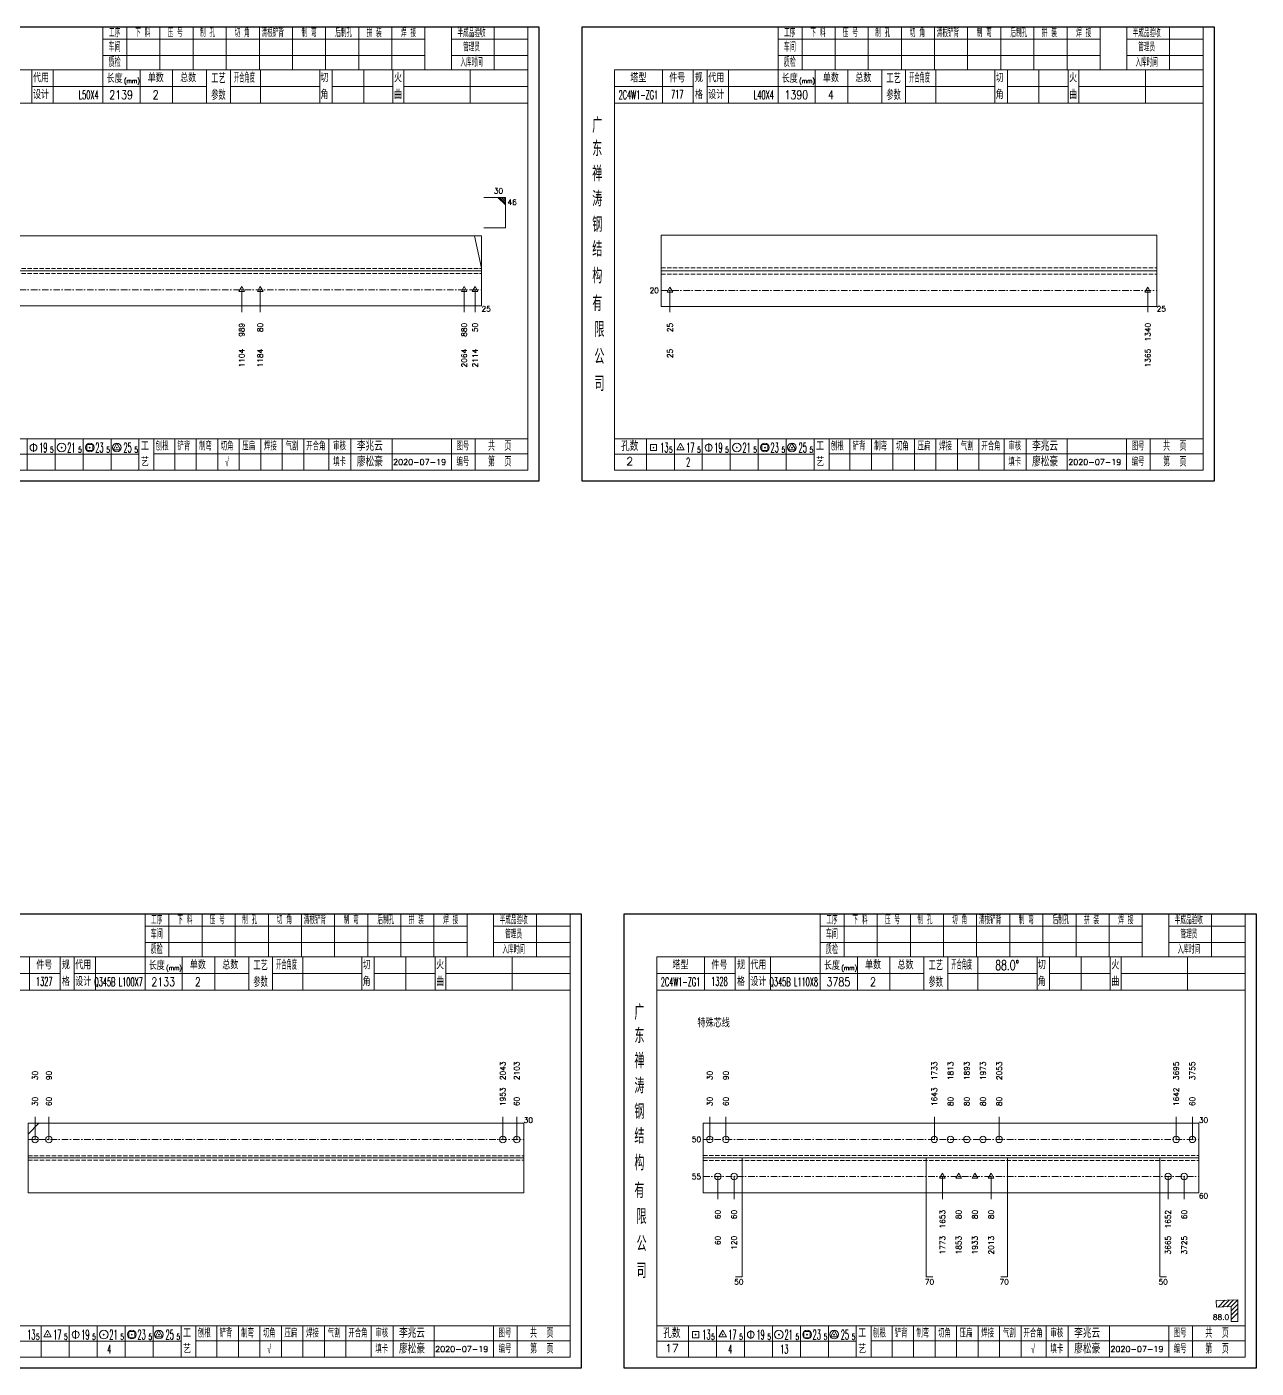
# Model space of a CAD drawing. Extents: x 154981 to 165753, y -86801 to -82885.
# Drawn here: x 160503 to 161072, y -83537 to -82917 of the extents above; entities that cross this region are included whole.
import ezdxf
from ezdxf.enums import TextEntityAlignment as Align

# ---------------------------------------------------------------- set-up
doc = ezdxf.new("R2010")
doc.units = 0
doc.header["$MEASUREMENT"] = 0
doc.linetypes.add('一点画线', pattern=[5.2, 3, -1, 0.2, -1])
doc.linetypes.add('虚线', pattern=[2.75, 2, -0.75])
doc.layers.get('0').update_dxf_attribs({"linetype": 'CONTINUOUS', "lineweight": 25})
for name, color, linetype, lineweight in [('1', 7, 'CONTINUOUS', 25), ('2', 7, 'CONTINUOUS', 25), ('4', 7, 'CONTINUOUS', 25), ('5', 7, 'CONTINUOUS', 25)]:
    doc.layers.add(name, color=color, linetype=linetype, lineweight=lineweight)
doc.styles.get("Standard").update_dxf_attribs({"font": 'simplex.shx', "width": 0.7, "height": 3, "bigfont": 'gbhzfs.shx'})

# ---------------------------------------------------------------- blocks, each defined once
blk = doc.blocks.new('孔17.5')
at = {"layer": '5', "color": 7, "linetype": 'Continuous', "lineweight": 13}
for p, q in [((0, 1), (-0.866, -0.5)), ((-0.1, -0.1), (0.1, 0.1)), ((0.1, -0.1), (-0.1, 0.1)), ((0.866, -0.5), (0, 1)), ((-0.866, -0.5), (0.866, -0.5))]:
    blk.add_line(p, q, dxfattribs=at)
blk = doc.blocks.new('孔21.5')
at = {"layer": '5', "color": 7, "linetype": 'Continuous', "lineweight": 13}
for p, q in [((-0.1, -0.1), (0.1, 0.1)), ((0.1, -0.1), (-0.1, 0.1))]:
    blk.add_line(p, q, dxfattribs=at)
blk.add_circle((0, 0), 1, dxfattribs=at)
blk = doc.blocks.new('CTJGK')
at = {"color": 6, "linetype": 'Continuous'}
for p, q in [((0, 209.97), (292.13, 209.97)), ((0, 0), (0, 209.97)), ((292.13, 209.97), (292.13, 0)), ((292.13, 0), (0, 0))]:
    blk.add_line(p, q, dxfattribs=at)

msp = doc.modelspace()

# ---------------------------------------------------------------- linework, layer by layer
at = {"color": 7, "linetype": 'Continuous', "lineweight": 13}
for p, q in [((160724.43666, -82995.52383), (160714.43666, -82995.52383)), ((160720.93666, -82995.52383), (160724.43666, -82999.02383)), ((160721.81166, -82995.52383), (160724.43666, -82998.14883)), ((160722.68666, -82995.52383), (160724.43666, -82997.27383)), ((160723.56166, -82995.52383), (160724.43666, -82996.39883)), ((160724.43666, -83009.52383), (160724.43666, -82995.52383)), ((160724.43666, -83009.52383), (160714.43666, -83009.52383)), ((160713.43666, -83028.22783), (160710.22306, -83013.32383)), ((160602.56731, -83038.22383), (160602.56731, -83048.52383)), ((160611.13692, -83038.22383), (160611.13692, -83048.52383)), ((160705.40265, -83038.22383), (160705.40265, -83048.52383)), ((160710.43666, -83038.22383), (160710.43666, -83048.52383)), ((160800.55771, -83038.52383), (160800.55771, -83048.52383)), ((161021.44562, -83038.52383), (161021.44562, -83048.52383)), ((160503.78666, -83428.41933), (160508.72805, -83423.44383)), ((160507.00931, -83430.94383), (160507.00931, -83420.49383)), ((160513.4546, -83430.94383), (160513.4546, -83420.49383)), ((160723.24873, -83430.94383), (160723.24873, -83420.49383)), ((160729.69402, -83430.94383), (160729.69402, -83420.49383)), ((160818.91666, -83430.90292), (160818.91666, -83420.49383)), ((160826.41666, -83430.90292), (160826.41666, -83420.49383)), ((160922.76003, -83430.90292), (160922.76003, -83420.49383)), ((160952.76003, -83430.90292), (160952.76003, -83420.49383)), ((161034.54666, -83430.90292), (161034.54666, -83420.49383)), ((161042.04666, -83430.90292), (161042.04666, -83420.49383)), ((160822.66666, -83448.08474), (160822.66666, -83458.49383)), ((160830.16666, -83448.08474), (160830.16666, -83458.49383)), ((160926.51003, -83448.08474), (160926.51003, -83458.49383)), ((160949.01003, -83448.08474), (160949.01003, -83458.49383)), ((161030.79666, -83448.08474), (161030.79666, -83458.49383)), ((161038.29666, -83448.08474), (161038.29666, -83458.49383))]:
    msp.add_line(p, q, dxfattribs=at)
at = {"color": 7, "linetype": 'Continuous', "lineweight": 18}
for p, q in [((160484.30666, -83013.32383), (160713.43666, -83013.32383)), ((160713.43666, -83013.32383), (160713.43666, -83045.72383)), ((160796.43666, -83013.02383), (160796.43666, -83046.02383)), ((160796.43666, -83013.02383), (161025.56666, -83013.02383)), ((161025.56666, -83013.02383), (161025.56666, -83046.02383)), ((160484.30666, -83029.52383), (160713.43666, -83029.52383)), ((160796.43666, -83029.52383), (161025.56666, -83029.52383)), ((160503.78666, -83423.44383), (160503.78666, -83455.54383)), ((160503.78666, -83423.44383), (160732.91666, -83423.44383)), ((160732.91666, -83423.44383), (160732.91666, -83455.54383)), ((160815.91666, -83423.40292), (160815.91666, -83455.58474)), ((160815.91666, -83423.40292), (161045.04666, -83423.40292)), ((161045.04666, -83423.40292), (161045.04666, -83455.58474)), ((160503.78666, -83439.49383), (160732.91666, -83439.49383)), ((160815.91666, -83439.49383), (161045.04666, -83439.49383))]:
    msp.add_line(p, q, dxfattribs=at)
at = {"color": 6, "linetype": '虚线', "lineweight": 18}
for p, q in [((160484.30666, -83028.32383), (160713.43666, -83028.32383)), ((160796.43666, -83028.02383), (161025.56666, -83028.02383)), ((160484.30666, -83030.72383), (160713.43666, -83030.72383)), ((160796.43666, -83031.02383), (161025.56666, -83031.02383)), ((160503.78666, -83438.44383), (160732.91666, -83438.44383)), ((160503.78666, -83440.54383), (160732.91666, -83440.54383)), ((160815.91666, -83438.40292), (161045.04666, -83438.40292)), ((160815.91666, -83440.58474), (161045.04666, -83440.58474))]:
    msp.add_line(p, q, dxfattribs=at)
at = {"color": 1, "linetype": '一点画线', "lineweight": 13}
for p, q in [((160484.30666, -83038.22383), (160713.43666, -83038.22383)), ((160796.43666, -83038.52383), (161025.56666, -83038.52383)), ((160503.78666, -83430.94383), (160732.91666, -83430.94383)), ((160815.91666, -83430.90292), (161045.04666, -83430.90292)), ((160815.91666, -83448.08474), (161045.04666, -83448.08474))]:
    msp.add_line(p, q, dxfattribs=at)
at = {"layer": '1', "color": 7, "linetype": 'Continuous', "lineweight": 18}
for p, q in [((160484.30666, -83045.72383), (160713.43666, -83045.72383)), ((160796.43666, -83046.02383), (161025.56666, -83046.02383)), ((160503.78666, -83455.54383), (160732.91666, -83455.54383)), ((160815.91666, -83455.58474), (161045.04666, -83455.58474))]:
    msp.add_line(p, q, dxfattribs=at)
at = {"layer": '2', "color": 7, "linetype": 'Continuous', "lineweight": 13}
for p, q in [((160833.91666, -83439.49383), (160833.91666, -83494.49383)), ((160919.01003, -83439.49383), (160919.01003, -83494.49383)), ((160956.51003, -83439.49383), (160956.51003, -83494.49383)), ((161027.04666, -83439.49383), (161027.04666, -83494.49383)), ((160833.91666, -83494.49383), (160830.91666, -83494.49383)), ((160919.01003, -83494.49383), (160922.01003, -83494.49383)), ((160956.51003, -83494.49383), (160953.51003, -83494.49383)), ((161027.04666, -83494.49383), (161030.04666, -83494.49383)), ((161063.04666, -83505.05283), (161053.05276, -83505.40183)), ((161053.05276, -83505.40183), (161053.15745, -83508.4)), ((161054.05032, -83508.36882), (161057.05032, -83505.26223)), ((161056.0491, -83508.29902), (161059.0491, -83505.19243)), ((161058.04788, -83508.22922), (161061.04788, -83505.12263)), ((161060.04666, -83508.15942), (161063.04666, -83505.05283)), ((161063.04666, -83515.05283), (161063.04666, -83505.05283)), ((161053.15745, -83508.4), (161060.04666, -83508.15942)), ((161060.04666, -83510.15942), (161063.04666, -83507.05283)), ((161060.04666, -83508.15942), (161060.04666, -83515.05283)), ((161060.04666, -83512.15942), (161063.04666, -83509.05283)), ((161060.04666, -83514.15942), (161063.04666, -83511.05283)), ((161060.04666, -83515.05283), (161063.04666, -83515.05283))]:
    msp.add_line(p, q, dxfattribs=at)
at = {"layer": '4', "color": 1, "linetype": 'Continuous', "lineweight": 18}
for p, q in [((160739.93666, -82916.69733), (160447.80666, -82916.69733)), ((160538.43666, -82916.69733), (160538.43666, -82936.53733)), ((160549.46666, -82916.69733), (160549.46666, -82936.55733)), ((160564.77666, -82916.69733), (160564.77666, -82936.55733)), ((160580.09666, -82916.69733), (160580.09666, -82936.55733)), ((160595.40666, -82916.69733), (160595.40666, -82936.55733)), ((160610.71666, -82916.69733), (160610.71666, -82936.55733)), ((160626.02666, -82916.69733), (160626.02666, -82936.55733)), ((160641.34666, -82916.69733), (160641.34666, -82936.55733)), ((160656.65666, -82916.69733), (160656.65666, -82936.55733)), ((160671.96666, -82916.69733), (160671.96666, -82936.55733)), ((160687.27666, -82916.69733), (160687.27666, -82936.53733)), ((160687.27666, -82916.69733), (160687.27666, -82936.55733)), ((160699.55666, -82916.69733), (160699.55666, -82936.55733)), ((160719.30666, -82916.69733), (160719.30666, -82936.55733)), ((160734.88666, -82916.69733), (160734.88666, -82936.55733)), ((160739.93666, -82946.49733), (160739.93666, -82916.69733)), ((160759.93666, -82916.69733), (160759.93666, -83126.66733)), ((161052.06666, -82916.69733), (160759.93666, -82916.69733)), ((160850.56666, -82916.69733), (160850.56666, -82936.53733)), ((160861.59666, -82916.69733), (160861.59666, -82936.55733)), ((160876.90666, -82916.69733), (160876.90666, -82936.55733)), ((160892.22666, -82916.69733), (160892.22666, -82936.55733)), ((160907.53666, -82916.69733), (160907.53666, -82936.55733)), ((160922.84666, -82916.69733), (160922.84666, -82936.55733)), ((160938.15666, -82916.69733), (160938.15666, -82936.55733)), ((160953.47666, -82916.69733), (160953.47666, -82936.55733)), ((160968.78666, -82916.69733), (160968.78666, -82936.55733)), ((160984.09666, -82916.69733), (160984.09666, -82936.55733)), ((160999.40666, -82916.69733), (160999.40666, -82936.53733)), ((160999.40666, -82916.69733), (160999.40666, -82936.55733)), ((161011.68666, -82916.69733), (161011.68666, -82936.55733)), ((161031.43666, -82916.69733), (161031.43666, -82936.55733)), ((161047.01666, -82916.69733), (161047.01666, -82936.55733)), ((161052.06666, -82946.49733), (161052.06666, -82916.69733)), ((160687.27666, -82922.42733), (160538.43666, -82922.42733)), ((160734.88666, -82922.42733), (160699.55666, -82922.42733)), ((160999.40666, -82922.42733), (160850.56666, -82922.42733)), ((161047.01666, -82922.42733), (161011.68666, -82922.42733)), ((160687.27666, -82929.90733), (160538.43666, -82929.90733)), ((160734.88666, -82929.90733), (160699.55666, -82929.90733)), ((160999.40666, -82929.90733), (160850.56666, -82929.90733)), ((161047.01666, -82929.90733), (161011.68666, -82929.90733)), ((160734.88666, -82936.55733), (160462.81666, -82936.55733)), ((160505.58666, -82951.96733), (160505.58666, -82936.55733)), ((160515.45666, -82936.55733), (160515.45666, -82951.96733)), ((160538.43666, -82936.53733), (160538.43666, -82951.96733)), ((160555.55666, -82936.55733), (160555.55666, -82951.96733)), ((160570.60666, -82936.55733), (160570.60666, -82951.96733)), ((160586.30666, -82936.55733), (160586.30666, -82951.96733)), ((160597.36666, -82936.55733), (160597.36666, -82951.96733)), ((160611.31666, -82936.55733), (160611.31666, -82951.96733)), ((160638.61666, -82936.55733), (160638.61666, -82951.96733)), ((160644.37666, -82936.55733), (160644.37666, -82951.96733)), ((160658.99666, -82936.55733), (160658.99666, -82951.96733)), ((160672.45666, -82936.55733), (160672.45666, -82951.96733)), ((160677.44666, -82936.55733), (160677.44666, -82951.96733)), ((160708.18666, -82936.55733), (160708.18666, -82951.96733)), ((160734.88666, -83121.61733), (160734.88666, -82936.55733)), ((160774.94666, -82936.55733), (160774.94666, -83121.61733)), ((161047.01666, -82936.55733), (160774.94666, -82936.55733)), ((160797.06666, -82936.54733), (160797.06666, -82951.96733)), ((160811.21666, -82951.96733), (160811.21666, -82936.55733)), ((160817.71666, -82951.96733), (160817.71666, -82936.55733)), ((160827.58666, -82936.55733), (160827.58666, -82951.96733)), ((160850.56666, -82936.53733), (160850.56666, -82951.96733)), ((160867.68666, -82936.55733), (160867.68666, -82951.96733)), ((160882.73666, -82936.55733), (160882.73666, -82951.96733)), ((160898.43666, -82936.55733), (160898.43666, -82951.96733)), ((160909.49666, -82936.55733), (160909.49666, -82951.96733)), ((160923.44666, -82936.55733), (160923.44666, -82951.96733)), ((160950.74666, -82936.55733), (160950.74666, -82951.96733)), ((160956.50666, -82936.55733), (160956.50666, -82951.96733)), ((160971.12666, -82936.55733), (160971.12666, -82951.96733)), ((160984.58666, -82936.55733), (160984.58666, -82951.96733)), ((160989.57666, -82936.55733), (160989.57666, -82951.96733)), ((161020.31666, -82936.55733), (161020.31666, -82951.96733)), ((161047.01666, -83121.61733), (161047.01666, -82936.55733)), ((160586.30666, -82944.26733), (160505.58666, -82944.26733)), ((160597.36666, -82944.26733), (160638.61666, -82944.26733)), ((160644.37666, -82944.26733), (160672.45666, -82944.26733)), ((160677.44666, -82944.26733), (160735.06666, -82944.26733)), ((160739.93666, -83126.66733), (160739.93666, -82946.49733)), ((160811.21666, -82944.31733), (160774.94666, -82944.31733)), ((160898.43666, -82944.26733), (160817.71666, -82944.26733)), ((160909.49666, -82944.26733), (160950.74666, -82944.26733)), ((160956.50666, -82944.26733), (160984.58666, -82944.26733)), ((160989.57666, -82944.26733), (161047.19666, -82944.26733)), ((161052.06666, -83126.66733), (161052.06666, -82946.49733)), ((160735.06666, -82951.96733), (160462.81666, -82951.96733)), ((161047.19666, -82951.96733), (160774.94666, -82951.96733)), ((160462.81666, -83107.08733), (160734.88666, -83107.08733)), ((160503.36666, -83107.08733), (160503.36666, -83121.61733)), ((160516.28666, -83121.61733), (160516.28666, -83107.08733)), ((160529.21666, -83107.08733), (160529.21666, -83121.61733)), ((160542.14666, -83121.61733), (160542.14666, -83107.08733)), ((160555.06666, -83121.61733), (160555.06666, -83107.08733)), ((160561.93666, -83121.61733), (160561.93666, -83107.08733)), ((160571.59666, -83121.61733), (160571.59666, -83107.08733)), ((160581.53666, -83121.61733), (160581.53666, -83107.08733)), ((160591.47666, -83121.61733), (160591.47666, -83107.08733)), ((160601.42666, -83121.61733), (160601.42666, -83107.08733)), ((160611.36666, -83121.61733), (160611.36666, -83107.08733)), ((160621.30666, -83121.61733), (160621.30666, -83107.08733)), ((160631.25666, -83121.61733), (160631.25666, -83107.08733)), ((160642.89666, -83121.61733), (160642.89666, -83107.08733)), ((160653.04666, -83121.61733), (160653.04666, -83107.08733)), ((160672.10666, -83121.61733), (160672.10666, -83107.08733)), ((160699.48666, -83121.61733), (160699.48666, -83107.08733)), ((160710.44666, -83121.61733), (160710.44666, -83107.08733)), ((160774.94666, -83107.08733), (161047.01666, -83107.08733)), ((160789.63666, -83107.08733), (160789.63666, -83121.61733)), ((160802.56666, -83121.61733), (160802.56666, -83107.08733)), ((160815.49666, -83107.08733), (160815.49666, -83121.61733)), ((160828.41666, -83121.61733), (160828.41666, -83107.08733)), ((160841.34666, -83107.08733), (160841.34666, -83121.61733)), ((160854.27666, -83121.61733), (160854.27666, -83107.08733)), ((160867.19666, -83121.61733), (160867.19666, -83107.08733)), ((160874.06666, -83121.61733), (160874.06666, -83107.08733)), ((160883.72666, -83121.61733), (160883.72666, -83107.08733)), ((160893.66666, -83121.61733), (160893.66666, -83107.08733)), ((160903.60666, -83121.61733), (160903.60666, -83107.08733)), ((160913.55666, -83121.61733), (160913.55666, -83107.08733)), ((160923.49666, -83121.61733), (160923.49666, -83107.08733)), ((160933.43666, -83121.61733), (160933.43666, -83107.08733)), ((160943.38666, -83121.61733), (160943.38666, -83107.08733)), ((160955.02666, -83121.61733), (160955.02666, -83107.08733)), ((160965.17666, -83121.61733), (160965.17666, -83107.08733)), ((160984.23666, -83121.61733), (160984.23666, -83107.08733)), ((161011.61666, -83121.61733), (161011.61666, -83107.08733)), ((161022.57666, -83121.61733), (161022.57666, -83107.08733)), ((160555.06666, -83114.21733), (160462.81666, -83114.21733)), ((160561.89666, -83114.05733), (160734.88666, -83114.05733)), ((160867.19666, -83114.21733), (160774.94666, -83114.21733)), ((160874.02666, -83114.05733), (161047.01666, -83114.05733)), ((160447.80666, -83126.66733), (160739.93666, -83126.66733)), ((160462.81666, -83121.61733), (160734.88666, -83121.61733)), ((160759.93666, -83126.66733), (161052.06666, -83126.66733)), ((160774.94666, -83121.61733), (161047.01666, -83121.61733)), ((160759.41666, -83326.66733), (160467.28666, -83326.66733)), ((160557.91666, -83326.66733), (160557.91666, -83346.50733)), ((160568.94666, -83326.66733), (160568.94666, -83346.52733)), ((160584.25666, -83326.66733), (160584.25666, -83346.52733)), ((160599.57666, -83326.66733), (160599.57666, -83346.52733)), ((160614.88666, -83326.66733), (160614.88666, -83346.52733)), ((160630.19666, -83326.66733), (160630.19666, -83346.52733)), ((160645.50666, -83326.66733), (160645.50666, -83346.52733)), ((160660.82666, -83326.66733), (160660.82666, -83346.52733)), ((160676.13666, -83326.66733), (160676.13666, -83346.52733)), ((160691.44666, -83326.66733), (160691.44666, -83346.52733)), ((160706.75666, -83326.66733), (160706.75666, -83346.50733)), ((160706.75666, -83326.66733), (160706.75666, -83346.52733)), ((160719.03666, -83326.66733), (160719.03666, -83346.52733)), ((160738.78666, -83326.66733), (160738.78666, -83346.52733)), ((160754.36666, -83326.66733), (160754.36666, -83346.52733)), ((160759.41666, -83356.46733), (160759.41666, -83326.66733)), ((160779.41666, -83326.66733), (160779.41666, -83536.63733)), ((161071.54666, -83326.66733), (160779.41666, -83326.66733)), ((160870.04666, -83326.66733), (160870.04666, -83346.50733)), ((160881.07666, -83326.66733), (160881.07666, -83346.52733)), ((160896.38666, -83326.66733), (160896.38666, -83346.52733)), ((160911.70666, -83326.66733), (160911.70666, -83346.52733)), ((160927.01666, -83326.66733), (160927.01666, -83346.52733)), ((160942.32666, -83326.66733), (160942.32666, -83346.52733)), ((160957.63666, -83326.66733), (160957.63666, -83346.52733)), ((160972.95666, -83326.66733), (160972.95666, -83346.52733)), ((160988.26666, -83326.66733), (160988.26666, -83346.52733)), ((161003.57666, -83326.66733), (161003.57666, -83346.52733)), ((161018.88666, -83326.66733), (161018.88666, -83346.50733)), ((161018.88666, -83326.66733), (161018.88666, -83346.52733)), ((161031.16666, -83326.66733), (161031.16666, -83346.52733)), ((161050.91666, -83326.66733), (161050.91666, -83346.52733)), ((161066.49666, -83326.66733), (161066.49666, -83346.52733)), ((161071.54666, -83356.46733), (161071.54666, -83326.66733)), ((160706.75666, -83332.39733), (160557.91666, -83332.39733)), ((160754.36666, -83332.39733), (160719.03666, -83332.39733)), ((161018.88666, -83332.39733), (160870.04666, -83332.39733)), ((161066.49666, -83332.39733), (161031.16666, -83332.39733)), ((160706.75666, -83339.87733), (160557.91666, -83339.87733)), ((160754.36666, -83339.87733), (160719.03666, -83339.87733)), ((161018.88666, -83339.87733), (160870.04666, -83339.87733)), ((161066.49666, -83339.87733), (161031.16666, -83339.87733)), ((160754.36666, -83346.52733), (160482.29666, -83346.52733)), ((160504.41666, -83346.51733), (160504.41666, -83361.93733)), ((160518.56666, -83361.93733), (160518.56666, -83346.52733)), ((160525.06666, -83361.93733), (160525.06666, -83346.52733)), ((160534.93666, -83346.52733), (160534.93666, -83361.93733)), ((160557.91666, -83346.50733), (160557.91666, -83361.93733)), ((160575.03666, -83346.52733), (160575.03666, -83361.93733)), ((160590.08666, -83346.52733), (160590.08666, -83361.93733)), ((160605.78666, -83346.52733), (160605.78666, -83361.93733)), ((160616.84666, -83346.52733), (160616.84666, -83361.93733)), ((160630.79666, -83346.52733), (160630.79666, -83361.93733)), ((160658.09666, -83346.52733), (160658.09666, -83361.93733)), ((160663.85666, -83346.52733), (160663.85666, -83361.93733)), ((160678.47666, -83346.52733), (160678.47666, -83361.93733)), ((160691.93666, -83346.52733), (160691.93666, -83361.93733)), ((160696.92666, -83346.52733), (160696.92666, -83361.93733)), ((160727.66666, -83346.52733), (160727.66666, -83361.93733)), ((160754.36666, -83531.58733), (160754.36666, -83346.52733)), ((160794.42666, -83346.52733), (160794.42666, -83531.58733)), ((161066.49666, -83346.52733), (160794.42666, -83346.52733)), ((160816.54666, -83346.51733), (160816.54666, -83361.93733)), ((160830.69666, -83361.93733), (160830.69666, -83346.52733)), ((160837.19666, -83361.93733), (160837.19666, -83346.52733)), ((160847.06666, -83346.52733), (160847.06666, -83361.93733)), ((160870.04666, -83346.50733), (160870.04666, -83361.93733)), ((160887.16666, -83346.52733), (160887.16666, -83361.93733)), ((160902.21666, -83346.52733), (160902.21666, -83361.93733)), ((160917.91666, -83346.52733), (160917.91666, -83361.93733)), ((160928.97666, -83346.52733), (160928.97666, -83361.93733)), ((160942.92666, -83346.52733), (160942.92666, -83361.93733)), ((160970.22666, -83346.52733), (160970.22666, -83361.93733)), ((160975.98666, -83346.52733), (160975.98666, -83361.93733)), ((160990.60666, -83346.52733), (160990.60666, -83361.93733)), ((161004.06666, -83346.52733), (161004.06666, -83361.93733)), ((161009.05666, -83346.52733), (161009.05666, -83361.93733)), ((161039.79666, -83346.52733), (161039.79666, -83361.93733)), ((161066.49666, -83531.58733), (161066.49666, -83346.52733)), ((160518.56666, -83354.28733), (160482.29666, -83354.28733)), ((160605.78666, -83354.23733), (160525.06666, -83354.23733)), ((160616.84666, -83354.23733), (160658.09666, -83354.23733)), ((160663.85666, -83354.23733), (160691.93666, -83354.23733)), ((160696.92666, -83354.23733), (160754.54666, -83354.23733)), ((160759.41666, -83536.63733), (160759.41666, -83356.46733)), ((160830.69666, -83354.28733), (160794.42666, -83354.28733)), ((160917.91666, -83354.23733), (160837.19666, -83354.23733)), ((160928.97666, -83354.23733), (160970.22666, -83354.23733)), ((160975.98666, -83354.23733), (161004.06666, -83354.23733)), ((161009.05666, -83354.23733), (161066.67666, -83354.23733)), ((161071.54666, -83536.63733), (161071.54666, -83356.46733)), ((160754.54666, -83361.93733), (160482.29666, -83361.93733)), ((161066.67666, -83361.93733), (160794.42666, -83361.93733)), ((160482.29666, -83517.05733), (160754.36666, -83517.05733)), ((160509.91666, -83531.58733), (160509.91666, -83517.05733)), ((160522.84666, -83517.05733), (160522.84666, -83531.58733)), ((160535.76666, -83531.58733), (160535.76666, -83517.05733)), ((160548.69666, -83517.05733), (160548.69666, -83531.58733)), ((160561.62666, -83531.58733), (160561.62666, -83517.05733)), ((160574.54666, -83531.58733), (160574.54666, -83517.05733)), ((160581.41666, -83531.58733), (160581.41666, -83517.05733)), ((160591.07666, -83531.58733), (160591.07666, -83517.05733)), ((160601.01666, -83531.58733), (160601.01666, -83517.05733)), ((160610.95666, -83531.58733), (160610.95666, -83517.05733)), ((160620.90666, -83531.58733), (160620.90666, -83517.05733)), ((160630.84666, -83531.58733), (160630.84666, -83517.05733)), ((160640.78666, -83531.58733), (160640.78666, -83517.05733)), ((160650.73666, -83531.58733), (160650.73666, -83517.05733)), ((160662.37666, -83531.58733), (160662.37666, -83517.05733)), ((160672.52666, -83531.58733), (160672.52666, -83517.05733)), ((160691.58666, -83531.58733), (160691.58666, -83517.05733)), ((160718.96666, -83531.58733), (160718.96666, -83517.05733)), ((160729.92666, -83531.58733), (160729.92666, -83517.05733)), ((160794.42666, -83517.05733), (161066.49666, -83517.05733)), ((160809.11666, -83517.05733), (160809.11666, -83531.58733)), ((160822.04666, -83531.58733), (160822.04666, -83517.05733)), ((160834.97666, -83517.05733), (160834.97666, -83531.58733)), ((160847.89666, -83531.58733), (160847.89666, -83517.05733)), ((160860.82666, -83517.05733), (160860.82666, -83531.58733)), ((160873.75666, -83531.58733), (160873.75666, -83517.05733)), ((160886.67666, -83531.58733), (160886.67666, -83517.05733)), ((160893.54666, -83531.58733), (160893.54666, -83517.05733)), ((160903.20666, -83531.58733), (160903.20666, -83517.05733)), ((160913.14666, -83531.58733), (160913.14666, -83517.05733)), ((160923.08666, -83531.58733), (160923.08666, -83517.05733)), ((160933.03666, -83531.58733), (160933.03666, -83517.05733)), ((160942.97666, -83531.58733), (160942.97666, -83517.05733)), ((160952.91666, -83531.58733), (160952.91666, -83517.05733)), ((160962.86666, -83531.58733), (160962.86666, -83517.05733)), ((160974.50666, -83531.58733), (160974.50666, -83517.05733)), ((160984.65666, -83531.58733), (160984.65666, -83517.05733)), ((161003.71666, -83531.58733), (161003.71666, -83517.05733)), ((161031.09666, -83531.58733), (161031.09666, -83517.05733)), ((161042.05666, -83531.58733), (161042.05666, -83517.05733)), ((160574.54666, -83524.18733), (160482.29666, -83524.18733)), ((160581.37666, -83524.02733), (160754.36666, -83524.02733)), ((160886.67666, -83524.18733), (160794.42666, -83524.18733)), ((160893.50666, -83524.02733), (161066.49666, -83524.02733)), ((160467.28666, -83536.63733), (160759.41666, -83536.63733)), ((160482.29666, -83531.58733), (160754.36666, -83531.58733)), ((160779.41666, -83536.63733), (161071.54666, -83536.63733)), ((160794.42666, -83531.58733), (161066.49666, -83531.58733))]:
    msp.add_line(p, q, dxfattribs=at)
at = {"layer": '4', "color": 7, "linetype": 'Continuous', "lineweight": 13}
for p, q in [((160506.30666, -83109.16733), (160506.30666, -83113.16733)), ((160519.10666, -83111.36733), (160519.50666, -83110.96733)), ((160519.50666, -83111.36733), (160519.10666, -83110.96733)), ((160530.89266, -83112.58133), (160530.89266, -83109.75333)), ((160530.89266, -83109.75333), (160533.72066, -83109.75333)), ((160533.72066, -83112.58133), (160530.89266, -83112.58133)), ((160532.10666, -83111.36733), (160532.50666, -83110.96733)), ((160532.50666, -83111.36733), (160532.10666, -83110.96733)), ((160533.72066, -83109.75333), (160533.72066, -83112.58133)), ((160544.80666, -83109.16733), (160543.07466, -83112.16733)), ((160543.07466, -83112.16733), (160546.53866, -83112.16733)), ((160544.60666, -83111.36733), (160545.00666, -83110.96733)), ((160545.00666, -83111.36733), (160544.60666, -83110.96733)), ((160546.53866, -83112.16733), (160544.80666, -83109.16733)), ((160791.52266, -83112.58133), (160791.52266, -83109.75333)), ((160791.52266, -83109.75333), (160794.35066, -83109.75333)), ((160794.35066, -83112.58133), (160791.52266, -83112.58133)), ((160792.73666, -83111.36733), (160793.13666, -83110.96733)), ((160793.13666, -83111.36733), (160792.73666, -83110.96733)), ((160794.35066, -83109.75333), (160794.35066, -83112.58133)), ((160805.43666, -83109.16733), (160803.70466, -83112.16733)), ((160803.70466, -83112.16733), (160807.16866, -83112.16733)), ((160805.23666, -83111.36733), (160805.63666, -83110.96733)), ((160805.63666, -83111.36733), (160805.23666, -83110.96733)), ((160807.16866, -83112.16733), (160805.43666, -83109.16733)), ((160818.43666, -83109.16733), (160818.43666, -83113.16733)), ((160831.23666, -83111.36733), (160831.63666, -83110.96733)), ((160831.63666, -83111.36733), (160831.23666, -83110.96733)), ((160843.02266, -83112.58133), (160843.02266, -83109.75333)), ((160843.02266, -83109.75333), (160845.85066, -83109.75333)), ((160845.85066, -83112.58133), (160843.02266, -83112.58133)), ((160844.23666, -83111.36733), (160844.63666, -83110.96733)), ((160844.63666, -83111.36733), (160844.23666, -83110.96733)), ((160845.85066, -83109.75333), (160845.85066, -83112.58133)), ((160856.93666, -83109.16733), (160855.20466, -83112.16733)), ((160855.20466, -83112.16733), (160858.66866, -83112.16733)), ((160856.73666, -83111.36733), (160857.13666, -83110.96733)), ((160857.13666, -83111.36733), (160856.73666, -83110.96733)), ((160858.66866, -83112.16733), (160856.93666, -83109.16733)), ((160512.78666, -83519.13733), (160511.05466, -83522.13733)), ((160511.05466, -83522.13733), (160514.51866, -83522.13733)), ((160512.58666, -83521.33733), (160512.98666, -83520.93733)), ((160512.98666, -83521.33733), (160512.58666, -83520.93733)), ((160514.51866, -83522.13733), (160512.78666, -83519.13733)), ((160525.78666, -83519.13733), (160525.78666, -83523.13733)), ((160538.58666, -83521.33733), (160538.98666, -83520.93733)), ((160538.98666, -83521.33733), (160538.58666, -83520.93733)), ((160550.37266, -83522.55133), (160550.37266, -83519.72333)), ((160550.37266, -83519.72333), (160553.20066, -83519.72333)), ((160553.20066, -83522.55133), (160550.37266, -83522.55133)), ((160551.58666, -83521.33733), (160551.98666, -83520.93733)), ((160551.98666, -83521.33733), (160551.58666, -83520.93733)), ((160553.20066, -83519.72333), (160553.20066, -83522.55133)), ((160564.28666, -83519.13733), (160562.55466, -83522.13733)), ((160562.55466, -83522.13733), (160566.01866, -83522.13733)), ((160564.08666, -83521.33733), (160564.48666, -83520.93733)), ((160564.48666, -83521.33733), (160564.08666, -83520.93733)), ((160566.01866, -83522.13733), (160564.28666, -83519.13733)), ((160811.00266, -83522.55133), (160811.00266, -83519.72333)), ((160811.00266, -83519.72333), (160813.83066, -83519.72333)), ((160813.83066, -83522.55133), (160811.00266, -83522.55133)), ((160812.21666, -83521.33733), (160812.61666, -83520.93733)), ((160812.61666, -83521.33733), (160812.21666, -83520.93733)), ((160813.83066, -83519.72333), (160813.83066, -83522.55133)), ((160824.91666, -83519.13733), (160823.18466, -83522.13733)), ((160823.18466, -83522.13733), (160826.64866, -83522.13733)), ((160824.71666, -83521.33733), (160825.11666, -83520.93733)), ((160825.11666, -83521.33733), (160824.71666, -83520.93733)), ((160826.64866, -83522.13733), (160824.91666, -83519.13733)), ((160837.91666, -83519.13733), (160837.91666, -83523.13733)), ((160850.71666, -83521.33733), (160851.11666, -83520.93733)), ((160851.11666, -83521.33733), (160850.71666, -83520.93733)), ((160862.50266, -83522.55133), (160862.50266, -83519.72333)), ((160862.50266, -83519.72333), (160865.33066, -83519.72333)), ((160865.33066, -83522.55133), (160862.50266, -83522.55133)), ((160863.71666, -83521.33733), (160864.11666, -83520.93733)), ((160864.11666, -83521.33733), (160863.71666, -83520.93733)), ((160865.33066, -83519.72333), (160865.33066, -83522.55133)), ((160876.41666, -83519.13733), (160874.68466, -83522.13733)), ((160874.68466, -83522.13733), (160878.14866, -83522.13733)), ((160876.21666, -83521.33733), (160876.61666, -83520.93733)), ((160876.61666, -83521.33733), (160876.21666, -83520.93733)), ((160878.14866, -83522.13733), (160876.41666, -83519.13733))]:
    msp.add_line(p, q, dxfattribs=at)
for centre, radius in [((160506.30666, -83111.16733), 1.6), ((160519.30666, -83111.16733), 2), ((160532.30666, -83111.16733), 2), ((160544.80666, -83111.16733), 2), ((160818.43666, -83111.16733), 1.6), ((160831.43666, -83111.16733), 2), ((160844.43666, -83111.16733), 2), ((160856.93666, -83111.16733), 2), ((160525.78666, -83521.13733), 1.6), ((160538.78666, -83521.13733), 2), ((160551.78666, -83521.13733), 2), ((160564.28666, -83521.13733), 2), ((160837.91666, -83521.13733), 1.6), ((160850.91666, -83521.13733), 2), ((160863.91666, -83521.13733), 2), ((160876.41666, -83521.13733), 2)]:
    msp.add_circle(centre, radius, dxfattribs=at)

# ---------------------------------------------------------------- block references
at = {"color": 0, "linetype": 'Continuous'}
for p in [(160447.80666, -83126.66733), (160759.93666, -83126.66733), (160467.28666, -83536.63733), (160779.41666, -83536.63733)]:
    msp.add_blockref('CTJGK', p, dxfattribs=at)
at = {"color": 4, "linetype": 'Continuous', "lineweight": 9, "xscale": 1.5, "yscale": 1.5, "zscale": 1.5}
for p in [(160507.00931, -83430.94383), (160513.4546, -83430.94383), (160723.24873, -83430.94383), (160729.69402, -83430.94383), (160818.91666, -83430.90292), (160826.41666, -83430.90292), (160922.76003, -83430.90292), (160930.26003, -83430.90292), (160937.76003, -83430.90292), (160945.26003, -83430.90292), (160952.76003, -83430.90292), (161034.54666, -83430.90292), (161042.04666, -83430.90292)]:
    msp.add_blockref('孔21.5', p, dxfattribs=at)
at = {"layer": '1', "color": 4, "linetype": 'Continuous', "lineweight": 9, "xscale": 1.5, "yscale": 1.5, "zscale": 1.5}
for name, p in [('孔17.5', (160602.56731, -83038.22383)), ('孔17.5', (160611.13692, -83038.22383)), ('孔17.5', (160705.40265, -83038.22383)), ('孔17.5', (160710.43666, -83038.22383)), ('孔17.5', (160800.55771, -83038.52383)), ('孔17.5', (161021.44562, -83038.52383)), ('孔21.5', (160822.66666, -83448.08474)), ('孔21.5', (160830.16666, -83448.08474)), ('孔17.5', (160926.51003, -83448.08474)), ('孔17.5', (160934.01003, -83448.08474)), ('孔17.5', (160941.51003, -83448.08474)), ('孔17.5', (160949.01003, -83448.08474)), ('孔21.5', (161030.79666, -83448.08474)), ('孔21.5', (161038.29666, -83448.08474))]:
    msp.add_blockref(name, p, dxfattribs=at)

# ---------------------------------------------------------------- texts
at = {"color": 7, "linetype": 'Continuous', "lineweight": 13}
msp.add_text('30', height=2.5, dxfattribs=at).set_placement((160723.43666, -82994.52383), align=Align.BOTTOM_RIGHT)
msp.add_text('46', height=2.5, dxfattribs=at).set_placement((160725.43666, -82996.52383), align=Align.TOP_LEFT)
for s, p in [('20', (160795.43666, -83038.52383)), ('50', (160814.91666, -83430.90292)), ('55', (160814.91666, -83448.08474))]:
    msp.add_text(s, height=2.5, dxfattribs=at).set_placement(p, align=Align.MIDDLE_RIGHT)
for s, p in [('30', (160507.00931, -83403.49383)), ('90', (160513.4546, -83403.49383)), ('2043', (160723.24873, -83403.49383)), ('2103', (160729.69402, -83403.49383)), ('30', (160818.91666, -83403.49383)), ('90', (160826.41666, -83403.49383)), ('1733', (160922.76003, -83403.49383)), ('1813', (160930.26003, -83403.49383)), ('1893', (160937.76003, -83403.49383)), ('1973', (160945.26003, -83403.49383)), ('2053', (160952.76003, -83403.49383)), ('3695', (161034.54666, -83403.49383)), ('3755', (161042.04666, -83403.49383))]:
    msp.add_text(s, height=2.5, rotation=90, dxfattribs=at).set_placement(p, align=Align.MIDDLE_LEFT)
at = {"color": 4, "linetype": 'Continuous', "lineweight": 9}
for s, p in [('30', (160507.00931, -83415.49383)), ('60', (160513.4546, -83415.49383)), ('1953', (160723.24873, -83415.49383)), ('60', (160729.69402, -83415.49383)), ('30', (160818.91666, -83415.49383)), ('60', (160826.41666, -83415.49383)), ('1643', (160922.76003, -83415.49383)), ('80', (160930.26003, -83415.49383)), ('80', (160937.76003, -83415.49383)), ('80', (160945.26003, -83415.49383)), ('80', (160952.76003, -83415.49383)), ('1642', (161034.54666, -83415.49383)), ('60', (161042.04666, -83415.49383))]:
    msp.add_text(s, height=2.5, rotation=90, dxfattribs=at).set_placement(p, align=Align.MIDDLE_LEFT)
at = {"color": 7, "linetype": 'Continuous', "lineweight": 13}
for p in [(160732.91666, -83421.99383), (161045.04666, -83421.99383)]:
    msp.add_text('30', height=2.5, dxfattribs=at).set_placement(p, align=Align.MIDDLE_LEFT)
at = {"layer": '1', "color": 7, "linetype": 'Continuous', "lineweight": 13}
for s, p in [('25', (160713.43666, -83047.02383)), ('25', (161025.56666, -83047.02383)), ('60', (161045.04666, -83456.99383))]:
    msp.add_text(s, height=2.5, dxfattribs=at).set_placement(p, align=Align.MIDDLE_LEFT)
at = {"layer": '1', "color": 4, "linetype": 'Continuous', "lineweight": 9}
for s, p in [('989', (160602.56731, -83053.52383)), ('80', (160611.13692, -83053.52383)), ('880', (160705.40265, -83053.52383)), ('50', (160710.43666, -83053.52383)), ('25', (160800.55771, -83053.52383)), ('1340', (161021.44562, -83053.52383)), ('60', (160822.66666, -83463.49383)), ('60', (160830.16666, -83463.49383)), ('1653', (160926.51003, -83463.49383)), ('80', (160934.01003, -83463.49383)), ('80', (160941.51003, -83463.49383)), ('80', (160949.01003, -83463.49383)), ('1652', (161030.79666, -83463.49383)), ('60', (161038.29666, -83463.49383))]:
    msp.add_text(s, height=2.5, rotation=90, dxfattribs=at).set_placement(p, align=Align.MIDDLE_RIGHT)
at = {"layer": '1', "color": 7, "linetype": 'Continuous', "lineweight": 13}
for s, p in [('1104', (160602.56731, -83065.52383)), ('1184', (160611.13692, -83065.52383)), ('2064', (160705.40265, -83065.52383)), ('2114', (160710.43666, -83065.52383)), ('25', (160800.55771, -83065.52383)), ('1365', (161021.44562, -83065.52383)), ('60', (160822.66666, -83475.49383)), ('120', (160830.16666, -83475.49383)), ('1773', (160926.51003, -83475.49383)), ('1853', (160934.01003, -83475.49383)), ('1933', (160941.51003, -83475.49383)), ('2013', (160949.01003, -83475.49383)), ('3665', (161030.79666, -83475.49383)), ('3725', (161038.29666, -83475.49383))]:
    msp.add_text(s, height=2.5, rotation=90, dxfattribs=at).set_placement(p, align=Align.MIDDLE_RIGHT)
at = {"layer": '2', "color": 2, "linetype": 'Continuous', "lineweight": 13}
msp.add_text('特殊芯线', height=3.75, dxfattribs=at).set_placement((160828.22443, -83380.2202), align=Align.BOTTOM_RIGHT)
at = {"layer": '2', "color": 7, "linetype": 'Continuous', "lineweight": 13}
for s, p in [('50', (160832.41666, -83495.49383)), ('70', (160920.51003, -83495.49383)), ('70', (160955.01003, -83495.49383)), ('50', (161028.54666, -83495.49383))]:
    msp.add_text(s, height=2.5, dxfattribs=at).set_placement(p, align=Align.TOP_CENTER)
msp.add_text('88.0', height=2.5, dxfattribs=at).set_placement((161059.04666, -83515.05283), align=Align.BOTTOM_RIGHT)
at = {"layer": '4', "color": 1, "linetype": 'Continuous', "lineweight": 25}
for s, height, width, p in [('工序', 3.7, 0.7, (160543.80666, -82919.56733)), ('下 料', 3.7, 0.7, (160556.80666, -82919.56733)), ('压 号', 3.7, 0.7, (160571.80666, -82919.56733)), ('制 孔', 3.7, 0.7, (160586.80666, -82919.56733)), ('切 角', 3.7, 0.7, (160602.80666, -82919.56733)), ('清根铲背 ', 3.7, 0.7, (160617.80666, -82919.56733)), (' 制 弯', 3.7, 0.7, (160632.80666, -82919.56733)), (' 后制孔', 3.7, 0.7, (160648.80666, -82919.56733)), ('拼 装', 3.7, 0.7, (160663.80666, -82919.56733)), (' 焊 接', 3.7, 0.7, (160678.80666, -82919.56733)), ('半成品验收', 3.7, 0.7, (160708.80666, -82919.56733)), ('工序', 3.7, 0.7, (160855.93666, -82919.56733)), ('下 料', 3.7, 0.7, (160868.93666, -82919.56733)), ('压 号', 3.7, 0.7, (160883.93666, -82919.56733)), ('制 孔', 3.7, 0.7, (160898.93666, -82919.56733)), ('切 角', 3.7, 0.7, (160914.93666, -82919.56733)), ('清根铲背 ', 3.7, 0.7, (160929.93666, -82919.56733)), (' 制 弯', 3.7, 0.7, (160944.93666, -82919.56733)), (' 后制孔', 3.7, 0.7, (160960.93666, -82919.56733)), ('拼 装', 3.7, 0.7, (160975.93666, -82919.56733)), (' 焊 接', 3.7, 0.7, (160990.93666, -82919.56733)), ('半成品验收', 3.7, 0.7, (161020.93666, -82919.56733)), ('车间', 4, 0.7, (160543.80666, -82926.16733)), ('管理员', 3.7, 0.7, (160708.80666, -82926.16733)), ('车间', 4, 0.7, (160855.93666, -82926.16733)), ('管理员', 3.7, 0.7, (161020.93666, -82926.16733)), ('质检', 4, 0.7, (160543.80666, -82933.22733)), ('入库时间', 3.7, 0.7, (160708.80666, -82933.22733)), ('质检', 4, 0.7, (160855.93666, -82933.22733)), ('入库时间', 3.7, 0.7, (161020.93666, -82933.22733)), ('(mm)', 2.24, 0.7, (160551.80666, -82941.66733)), ('工艺', 4.8, 0.7, (160591.80666, -82940.40733)), ('开合角度', 4, 0.6, (160603.80666, -82940.40733)), ('(mm)', 2.24, 0.7, (160863.93666, -82941.66733)), ('工艺', 4.8, 0.7, (160903.93666, -82940.40733)), ('开合角度', 4, 0.6, (160915.93666, -82940.40733)), ('L50X4', 4, 0.5, (160531.80666, -82948.16733)), ('2139', 4, 0.8, (160546.80666, -82948.11733)), ('2', 4, 0.8, (160562.80666, -82948.11733)), ('参数', 4.8, 0.7, (160591.80666, -82948.11733)), ('2C4W1-ZG1', 4, 0.5, (160785.93666, -82948.14733)), ('717', 4, 0.5, (160803.93666, -82947.89733)), ('L40X4', 4, 0.5, (160843.93666, -82948.16733)), ('1390', 4, 0.8, (160858.93666, -82948.11733)), ('4', 4, 0.8, (160874.93666, -82948.11733)), ('参数', 4.8, 0.7, (160903.93666, -82948.11733)), ('广', 6.96, 0.7, (160766.93666, -82962.19733)), ('东', 6.96, 0.7, (160766.93666, -82972.98733)), ('禅', 6.96, 0.7, (160766.93666, -82984.57733)), ('涛', 6.96, 0.7, (160766.93666, -82996.17733)), ('钢', 6.96, 0.7, (160766.93666, -83008.06733)), ('结', 6.96, 0.7, (160766.93666, -83019.37733)), ('构', 6.96, 0.7, (160766.93666, -83031.75733)), ('有', 6.96, 0.7, (160766.93666, -83044.56733)), ('限', 6.96, 0.7, (160767.93666, -83056.56733)), ('公', 6.96, 0.7, (160767.93666, -83069.10733)), ('司', 6.96, 0.7, (160767.93666, -83081.58733)), ('19', 4.47, 0.5, (160510.80666, -83111.16733)), ('21', 4.47, 0.5, (160523.80666, -83111.16733)), ('23', 4.47, 0.5, (160536.80666, -83111.16733)), ('25', 4.47, 0.5, (160549.80666, -83111.16733)), ('刨根', 3.7, 0.8, (160565.80666, -83110.56733)), ('铲背', 3.7, 0.8, (160575.80666, -83110.56733)), ('制弯', 3.7, 0.8, (160585.80666, -83110.56733)), ('切角', 3.7, 0.8, (160595.80666, -83110.56733)), ('压扁', 3.7, 0.8, (160605.80666, -83110.56733)), ('焊接', 3.7, 0.8, (160615.80666, -83110.56733)), ('气割', 3.7, 0.8, (160625.80666, -83110.56733)), ('开合角', 3.7, 0.8, (160636.80666, -83110.56733)), ('审核', 3.7, 0.8, (160647.80666, -83110.56733)), ('图号', 3.7, 0.8, (160704.80666, -83110.56733)), ('共  页', 4, 0.8, (160721.80666, -83110.56733)), ('13', 4.47, 0.5, (160797.93666, -83111.16733)), ('17', 4.47, 0.5, (160809.93666, -83111.16733)), ('19', 4.47, 0.5, (160822.93666, -83111.16733)), ('21', 4.47, 0.5, (160835.93666, -83111.16733)), ('23', 4.47, 0.5, (160848.93666, -83111.16733)), ('25', 4.47, 0.5, (160861.93666, -83111.16733)), ('刨根', 3.7, 0.8, (160877.93666, -83110.56733)), ('铲背', 3.7, 0.8, (160887.93666, -83110.56733)), ('制弯', 3.7, 0.8, (160897.93666, -83110.56733)), ('切角', 3.7, 0.8, (160907.93666, -83110.56733)), ('压扁', 3.7, 0.8, (160917.93666, -83110.56733)), ('焊接', 3.7, 0.8, (160927.93666, -83110.56733)), ('气割', 3.7, 0.8, (160937.93666, -83110.56733)), ('开合角', 3.7, 0.8, (160948.93666, -83110.56733)), ('审核', 3.7, 0.8, (160959.93666, -83110.56733)), ('图号', 3.7, 0.8, (161016.93666, -83110.56733)), ('共  页', 4, 0.8, (161033.93666, -83110.56733)), ('5', 2.68, 0.6, (160514.80666, -83112.16733)), ('5', 2.68, 0.6, (160527.80666, -83112.16733)), ('5', 2.68, 0.6, (160540.80666, -83112.16733)), ('5', 2.68, 0.6, (160553.80666, -83112.16733)), ('√', 4, 0.6, (160595.80666, -83117.83733)), ('5', 2.68, 0.6, (160800.93666, -83112.16733)), ('5', 2.68, 0.6, (160813.93666, -83112.16733)), ('5', 2.68, 0.6, (160826.93666, -83112.16733)), ('5', 2.68, 0.6, (160839.93666, -83112.16733)), ('5', 2.68, 0.6, (160852.93666, -83112.16733)), ('5', 2.68, 0.6, (160865.93666, -83112.16733)), ('填卡', 3.7, 0.8, (160647.80666, -83117.83733)), ('编号', 3.7, 0.8, (160704.80666, -83117.83733)), ('第  页', 4, 0.8, (160721.80666, -83117.83733)), ('2', 4, 0.5, (160808.93666, -83117.91733)), ('填卡', 3.7, 0.8, (160959.93666, -83117.83733)), ('编号', 3.7, 0.8, (161016.93666, -83117.83733)), ('第  页', 4, 0.8, (161033.93666, -83117.83733)), ('工序', 3.7, 0.7, (160563.28666, -83329.53733)), ('下 料', 3.7, 0.7, (160576.28666, -83329.53733)), ('压 号', 3.7, 0.7, (160591.28666, -83329.53733)), ('制 孔', 3.7, 0.7, (160606.28666, -83329.53733)), ('切 角', 3.7, 0.7, (160622.28666, -83329.53733)), ('清根铲背 ', 3.7, 0.7, (160637.28666, -83329.53733)), (' 制 弯', 3.7, 0.7, (160652.28666, -83329.53733)), (' 后制孔', 3.7, 0.7, (160668.28666, -83329.53733)), ('拼 装', 3.7, 0.7, (160683.28666, -83329.53733)), (' 焊 接', 3.7, 0.7, (160698.28666, -83329.53733)), ('半成品验收', 3.7, 0.7, (160728.28666, -83329.53733)), ('工序', 3.7, 0.7, (160875.41666, -83329.53733)), ('下 料', 3.7, 0.7, (160888.41666, -83329.53733)), ('压 号', 3.7, 0.7, (160903.41666, -83329.53733)), ('制 孔', 3.7, 0.7, (160918.41666, -83329.53733)), ('切 角', 3.7, 0.7, (160934.41666, -83329.53733)), ('清根铲背 ', 3.7, 0.7, (160949.41666, -83329.53733)), (' 制 弯', 3.7, 0.7, (160964.41666, -83329.53733)), (' 后制孔', 3.7, 0.7, (160980.41666, -83329.53733)), ('拼 装', 3.7, 0.7, (160995.41666, -83329.53733)), (' 焊 接', 3.7, 0.7, (161010.41666, -83329.53733)), ('半成品验收', 3.7, 0.7, (161040.41666, -83329.53733)), ('车间', 4, 0.7, (160563.28666, -83336.13733)), ('管理员', 3.7, 0.7, (160728.28666, -83336.13733)), ('车间', 4, 0.7, (160875.41666, -83336.13733)), ('管理员', 3.7, 0.7, (161040.41666, -83336.13733)), ('质检', 4, 0.7, (160563.28666, -83343.19733)), ('入库时间', 3.7, 0.7, (160728.28666, -83343.19733)), ('质检', 4, 0.7, (160875.41666, -83343.19733)), ('入库时间', 3.7, 0.7, (161040.41666, -83343.19733)), ('(mm)', 2.24, 0.7, (160571.28666, -83351.63733)), ('工艺', 4.8, 0.7, (160611.28666, -83350.37733)), ('开合角度', 4, 0.6, (160623.28666, -83350.37733)), ('(mm)', 2.24, 0.7, (160883.41666, -83351.63733)), ('工艺', 4.8, 0.7, (160923.41666, -83350.37733)), ('开合角度', 4, 0.6, (160935.41666, -83350.37733)), ('88.0%%d', 4.47, 0.7, (160956.41666, -83350.37733)), ('1327', 4, 0.5, (160511.28666, -83357.86733)), ('Q345B', 4, 0.5, (160539.28666, -83358.13733)), ('L100X7', 4, 0.5, (160551.28666, -83358.13733)), ('2133', 4, 0.8, (160566.28666, -83358.08733)), ('2', 4, 0.8, (160582.28666, -83358.08733)), ('参数', 4.8, 0.7, (160611.28666, -83358.08733)), ('2C4W1-ZG1', 4, 0.5, (160805.41666, -83358.11733)), ('1328', 4, 0.5, (160823.41666, -83357.86733)), ('Q345B', 4, 0.5, (160851.41666, -83358.13733)), ('L110X8', 4, 0.5, (160863.41666, -83358.13733)), ('3785', 4, 0.8, (160878.41666, -83358.08733)), ('2', 4, 0.8, (160894.41666, -83358.08733)), ('参数', 4.8, 0.7, (160923.41666, -83358.08733)), ('广', 6.96, 0.7, (160786.41666, -83372.16733)), ('东', 6.96, 0.7, (160786.41666, -83382.95733)), ('禅', 6.96, 0.7, (160786.41666, -83394.54733)), ('涛', 6.96, 0.7, (160786.41666, -83406.14733)), ('钢', 6.96, 0.7, (160786.41666, -83418.03733)), ('结', 6.96, 0.7, (160786.41666, -83429.34733)), ('构', 6.96, 0.7, (160786.41666, -83441.72733)), ('有', 6.96, 0.7, (160786.41666, -83454.53733)), ('限', 6.96, 0.7, (160787.41666, -83466.53733)), ('公', 6.96, 0.7, (160787.41666, -83479.07733)), ('司', 6.96, 0.7, (160787.41666, -83491.55733)), ('刨根', 3.7, 0.8, (160585.28666, -83520.53733)), ('铲背', 3.7, 0.8, (160595.28666, -83520.53733)), ('制弯', 3.7, 0.8, (160605.28666, -83520.53733)), ('切角', 3.7, 0.8, (160615.28666, -83520.53733)), ('焊接', 3.7, 0.8, (160635.28666, -83520.53733)), ('气割', 3.7, 0.8, (160645.28666, -83520.53733)), ('开合角', 3.7, 0.8, (160656.28666, -83520.53733)), ('审核', 3.7, 0.8, (160667.28666, -83520.53733)), ('共  页', 4, 0.8, (160741.28666, -83520.53733)), ('刨根', 3.7, 0.8, (160897.41666, -83520.53733)), ('铲背', 3.7, 0.8, (160907.41666, -83520.53733)), ('制弯', 3.7, 0.8, (160917.41666, -83520.53733)), ('切角', 3.7, 0.8, (160927.41666, -83520.53733)), ('焊接', 3.7, 0.8, (160947.41666, -83520.53733)), ('气割', 3.7, 0.8, (160957.41666, -83520.53733)), ('开合角', 3.7, 0.8, (160968.41666, -83520.53733)), ('审核', 3.7, 0.8, (160979.41666, -83520.53733)), ('共  页', 4, 0.8, (161053.41666, -83520.53733)), ('13', 4.47, 0.5, (160505.28666, -83521.13733)), ('5', 2.68, 0.6, (160508.28666, -83522.13733)), ('17', 4.47, 0.5, (160517.28666, -83521.13733)), ('5', 2.68, 0.6, (160521.28666, -83522.13733)), ('19', 4.47, 0.5, (160530.28666, -83521.13733)), ('5', 2.68, 0.6, (160534.28666, -83522.13733)), ('21', 4.47, 0.5, (160543.28666, -83521.13733)), ('5', 2.68, 0.6, (160547.28666, -83522.13733)), ('23', 4.47, 0.5, (160556.28666, -83521.13733)), ('5', 2.68, 0.6, (160560.28666, -83522.13733)), ('25', 4.47, 0.5, (160569.28666, -83521.13733)), ('5', 2.68, 0.6, (160573.28666, -83522.13733)), ('压扁', 3.7, 0.8, (160625.28666, -83520.53733)), ('图号', 3.7, 0.8, (160724.28666, -83520.53733)), ('13', 4.47, 0.5, (160817.41666, -83521.13733)), ('5', 2.68, 0.6, (160820.41666, -83522.13733)), ('17', 4.47, 0.5, (160829.41666, -83521.13733)), ('5', 2.68, 0.6, (160833.41666, -83522.13733)), ('19', 4.47, 0.5, (160842.41666, -83521.13733)), ('5', 2.68, 0.6, (160846.41666, -83522.13733)), ('21', 4.47, 0.5, (160855.41666, -83521.13733)), ('5', 2.68, 0.6, (160859.41666, -83522.13733)), ('23', 4.47, 0.5, (160868.41666, -83521.13733)), ('5', 2.68, 0.6, (160872.41666, -83522.13733)), ('25', 4.47, 0.5, (160881.41666, -83521.13733)), ('5', 2.68, 0.6, (160885.41666, -83522.13733)), ('压扁', 3.7, 0.8, (160937.41666, -83520.53733)), ('图号', 3.7, 0.8, (161036.41666, -83520.53733)), ('4', 4, 0.5, (160541.28666, -83527.88733)), ('√', 4, 0.6, (160615.28666, -83527.80733)), ('填卡', 3.7, 0.8, (160667.28666, -83527.80733)), ('编号', 3.7, 0.8, (160724.28666, -83527.80733)), ('第  页', 4, 0.8, (160741.28666, -83527.80733)), ('4', 4, 0.5, (160828.41666, -83527.88733)), ('13', 4, 0.5, (160853.41666, -83527.88733)), ('√', 4, 0.6, (160968.41666, -83527.80733)), ('填卡', 3.7, 0.8, (160979.41666, -83527.80733)), ('编号', 3.7, 0.8, (161036.41666, -83527.80733)), ('第  页', 4, 0.8, (161053.41666, -83527.80733))]:
    msp.add_text(s, height=height, dxfattribs=dict(at, width=width)).set_placement(p, align=Align.MIDDLE_CENTER)
for s, height, p in [('代用', 3.7, (160509.80666, -82940.40733)), ('长度', 3.7, (160543.80666, -82940.66733)), ('单数', 3.7, (160562.80666, -82940.40733)), ('总数', 3.7, (160577.80666, -82940.40733)), ('切', 3.7, (160640.80666, -82940.40733)), ('火', 3.7, (160674.80666, -82940.40733)), ('塔型', 3.7, (160785.93666, -82940.43733)), ('件号', 3.7, (160803.93666, -82940.43733)), ('规', 3.7, (160813.93666, -82940.40733)), ('代用', 3.7, (160821.93666, -82940.40733)), ('长度', 3.7, (160855.93666, -82940.66733)), ('单数', 3.7, (160874.93666, -82940.40733)), ('总数', 3.7, (160889.93666, -82940.40733)), ('切', 3.7, (160952.93666, -82940.40733)), ('火', 3.7, (160986.93666, -82940.40733)), ('设计', 3.7, (160509.80666, -82948.11733)), ('角', 3.7, (160640.80666, -82948.11733)), ('曲', 3.7, (160674.80666, -82948.11733)), ('格', 3.7, (160813.93666, -82948.11733)), ('设计', 3.7, (160821.93666, -82948.11733)), ('角', 3.7, (160952.93666, -82948.11733)), ('曲', 3.7, (160986.93666, -82948.11733)), ('工', 3.7, (160557.80666, -83110.56733)), ('李兆云', 4, (160661.80666, -83110.56733)), ('孔数', 4, (160781.93666, -83110.64733)), ('工', 3.7, (160869.93666, -83110.56733)), ('李兆云', 4, (160973.93666, -83110.56733)), ('艺', 3.7, (160557.80666, -83117.91733)), ('廖松豪', 4, (160661.80666, -83117.83733)), ('2020-07-19', 2.7, (160684.80666, -83117.83733)), ('2', 3.7, (160781.93666, -83117.47733)), ('艺', 3.7, (160869.93666, -83117.91733)), ('廖松豪', 4, (160973.93666, -83117.83733)), ('2020-07-19', 2.7, (160996.93666, -83117.83733)), ('件号', 3.7, (160511.28666, -83350.40733)), ('规', 3.7, (160521.28666, -83350.37733)), ('代用', 3.7, (160529.28666, -83350.37733)), ('长度', 3.7, (160563.28666, -83350.63733)), ('单数', 3.7, (160582.28666, -83350.37733)), ('总数', 3.7, (160597.28666, -83350.37733)), ('切', 3.7, (160660.28666, -83350.37733)), ('火', 3.7, (160694.28666, -83350.37733)), ('塔型', 3.7, (160805.41666, -83350.40733)), ('件号', 3.7, (160823.41666, -83350.40733)), ('规', 3.7, (160833.41666, -83350.37733)), ('代用', 3.7, (160841.41666, -83350.37733)), ('长度', 3.7, (160875.41666, -83350.63733)), ('单数', 3.7, (160894.41666, -83350.37733)), ('总数', 3.7, (160909.41666, -83350.37733)), ('切', 3.7, (160972.41666, -83350.37733)), ('火', 3.7, (161006.41666, -83350.37733)), ('格', 3.7, (160521.28666, -83358.08733)), ('设计', 3.7, (160529.28666, -83358.08733)), ('角', 3.7, (160660.28666, -83358.08733)), ('曲', 3.7, (160694.28666, -83358.08733)), ('格', 3.7, (160833.41666, -83358.08733)), ('设计', 3.7, (160841.41666, -83358.08733)), ('角', 3.7, (160972.41666, -83358.08733)), ('曲', 3.7, (161006.41666, -83358.08733)), ('李兆云', 4, (160681.28666, -83520.53733)), ('孔数', 4, (160801.41666, -83520.61733)), ('李兆云', 4, (160993.41666, -83520.53733)), ('工', 3.7, (160577.28666, -83520.53733)), ('工', 3.7, (160889.41666, -83520.53733)), ('艺', 3.7, (160577.28666, -83527.88733)), ('廖松豪', 4, (160681.28666, -83527.80733)), ('2020-07-19', 2.7, (160704.28666, -83527.80733)), ('17', 3.7, (160801.41666, -83527.44733)), ('艺', 3.7, (160889.41666, -83527.88733)), ('廖松豪', 4, (160993.41666, -83527.80733)), ('2020-07-19', 2.7, (161016.41666, -83527.80733))]:
    msp.add_text(s, height=height, dxfattribs=at).set_placement(p, align=Align.MIDDLE_CENTER)

doc.saveas('drawing.dxf')
